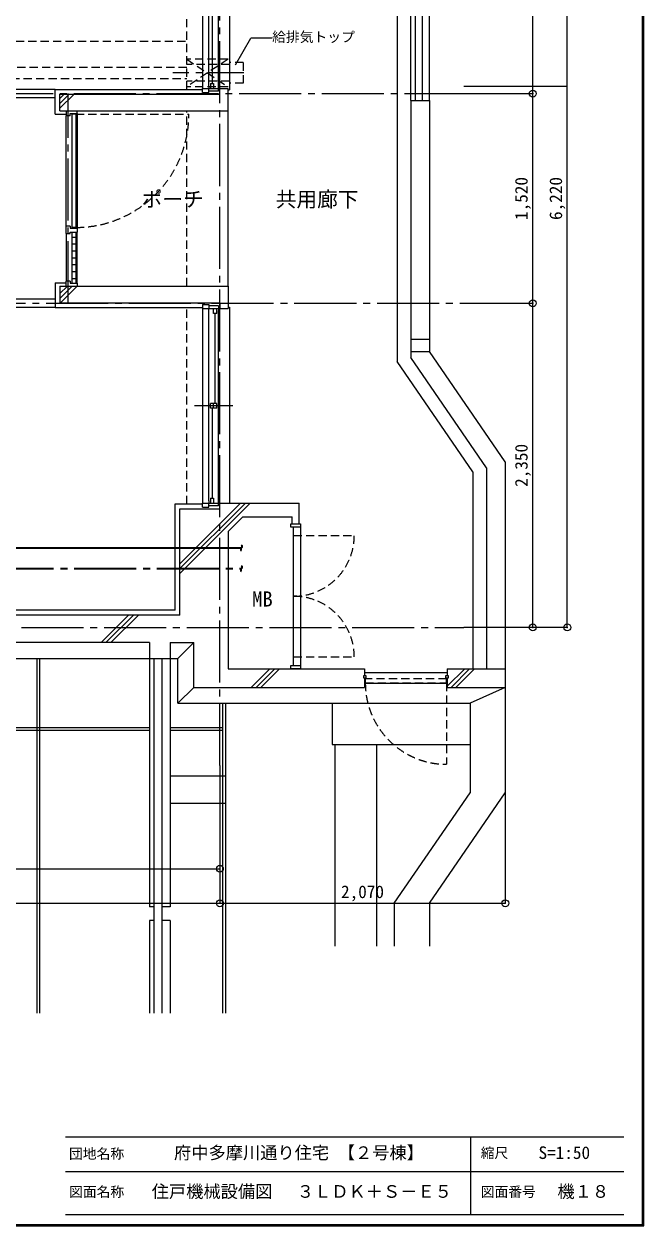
# Model space of a CAD drawing. Units: millimetres at full size, sheet at 1:50. Extents: x -9674 to 9699, y -6794 to 6791.
# Drawn here: x 5202 to 9699, y -6794 to 1920 of the extents above; entities that cross this region are included whole.
import ezdxf
from ezdxf.enums import TextEntityAlignment as Align

# ---------------------------------------------------------------- set-up
doc = ezdxf.new("R2010")
doc.units = ezdxf.units.MM
doc.header["$LTSCALE"] = 50
doc.header["$PDMODE"] = 32
doc.header["$PDSIZE"] = 50
for name, pattern in [('CHAIN1', [8, 5, -1, 1, -1]), ('CHAIN2', [12, 9, -1, 1, -1]), ('DASHED1', [1.8, 1.2, -0.6])]:
    doc.linetypes.add(name, pattern=pattern)
for name, color, linetype, lineweight in [('0-0_図面枠', 7, 'Continuous', 9), ('0-1_タイトル', 7, 'Continuous', 9), ('1-0_芯', 134, 'CHAIN2', 9), ('1-1_躯体', 134, 'Continuous', 9), ('1-2_間仕切', 134, 'Continuous', 9), ('1-3_建具', 134, 'Continuous', 9), ('1-6_ﾊﾞﾙｺﾆｰ・階段', 134, 'Continuous', 9), ('1-7_その他', 134, 'DASHED1', 9), ('1-8_ハッチ', 134, 'Continuous', 9), ('1-B_寸法', 134, 'Continuous', 9), ('1-C_梁', 134, 'DASHED1', 9), ('2-3_建具', 4, 'Continuous', 35), ('2-7_その他', 2, 'Continuous', 25), ('2-9_金物', 1, 'CHAIN2', 35), ('2-C', 2, 'DASHED1', 25)]:
    doc.layers.add(name, color=color, linetype=linetype, lineweight=lineweight)
doc.layers.add('1-A_文字', color=134, linetype='Continuous')
doc.styles.add('ＭＳ ゴシック', font='')
doc.styles.get('ＭＳ ゴシック').set_extended_font_data('MS Gothic')

msp = doc.modelspace()

# ---------------------------------------------------------------- linework, layer by layer
at = {"layer": '0-0_図面枠'}
for p, q in [((9688.35, -6783.35), (9688.35, 6780.85)), ((9690.11, -6785.11), (9690.11, 6782.61)), ((9691.87, -6786.88), (9691.87, 6784.38)), ((9693.64, 6786.14), (9693.64, -6788.64)), ((9695.4, -6790.4), (9695.4, 6787.9)), ((9697.16, -6792.16), (9697.16, 6789.66)), ((-9673.92, -6793.93), (9698.92, -6793.93)), ((-9672.16, -6792.16), (9697.16, -6792.16)), ((-9670.4, -6790.4), (9695.4, -6790.4)), ((9693.64, -6788.64), (-9668.64, -6788.64)), ((-9666.87, -6786.88), (9691.87, -6786.88)), ((-9665.11, -6785.11), (9690.11, -6785.11)), ((-9663.35, -6783.35), (9688.35, -6783.35))]:
    msp.add_line(p, q, dxfattribs=at)
msp.add_lwpolyline([(9698.92, -6793.93), (9698.92, 6791.43), (-9673.92, 6791.43)], dxfattribs=at)
at = {"layer": '0-1_タイトル'}
for p, q in [((5503.35, -6148.35), (7653.35, -6148.35)), ((7653.35, -6148.35), (9553.35, -6148.35)), ((8439.55, -6148.35), (8439.55, -6710.85)), ((5503.35, -6398.35), (9553.35, -6398.35)), ((5503.35, -6710.85), (9553.35, -6710.85))]:
    msp.add_line(p, q, dxfattribs=at)
at = {"layer": '1-0_芯'}
for p, q in [((6622.5, -3454.44), (6622.5, 4765.56)), ((2562.5, 1415.56), (8392.5, 1415.56)), ((5522.5, -104.44), (5522.5, 1415.56)), ((2962.5, -104.44), (8392.5, -104.44)), ((-8617.5, -2454.44), (8392.5, -2454.44))]:
    msp.add_line(p, q, dxfattribs=at)
at = {"layer": '1-1_躯体'}
for p, q in [((5462.5, 1411.56), (6622.5, 1411.56)), ((5462.5, 1291.56), (5462.5, 1411.56)), ((6622.5, 1411.56), (6622.5, 1453.56)), ((6622.5, 1453.56), (6682.5, 1453.56)), ((6682.5, 1291.56), (6682.5, 1453.56)), ((5462.5, 1291.56), (6682.5, 1291.56)), ((5462.5, 19.56), (6682.5, 19.56)), ((5462.5, 19.56), (5462.5, -100.44)), ((6682.5, 19.56), (6682.5, -142.44)), ((5462.5, -100.44), (6622.5, -100.44)), ((7197.5, -1702.44), (7197.5, -1552.44)), ((6332.5, -1594.44), (6622.5, -1594.44)), ((6332.5, -2364.44), (6332.5, -1594.44)), ((6682.5, -1758.5), (6788.57, -1652.44)), ((6788.57, -1652.44), (7147.5, -1652.44)), ((7147.5, -1702.44), (7147.5, -1652.44)), ((7147.5, -1702.44), (7197.5, -1702.44)), ((7147.5, -1702.44), (7197.5, -1702.44)), ((6682.5, -1758.5), (6682.5, -2754.44)), ((6112.5, -2564.44), (4607.5, -2564.44)), ((6262.5, -2564.44), (6262.5, -2679.44)), ((6262.5, -2564.44), (6432.5, -2564.44)), ((6432.5, -2889.44), (6432.5, -2564.44)), ((7197.5, -2754.44), (7147.5, -2754.44)), ((7197.5, -2754.44), (7147.5, -2754.44)), ((8272.5, -2754.44), (8692.5, -2754.44)), ((8272.5, -2754.44), (8272.5, -2801.94)), ((8692.5, -2754.44), (8692.5, -2889.44)), ((7672.5, -2821.94), (7672.5, -2889.44)), ((6432.5, -2889.44), (7672.5, -2889.44))]:
    msp.add_line(p, q, dxfattribs=at)
for points in [[(6622.5, -100.44), (6622.5, -142.44), (6682.5, -142.44)], [(6622.5, -1594.44), (6622.5, -1552.44), (7197.5, -1552.44)], [(6332.5, -2364.44), (4649.5, -2364.44), (4649.5, -2444.44)], [(6112.5, -2564.44), (6112.5, -2679.44), (6262.5, -2679.44)], [(6682.5, -2754.44), (7672.5, -2754.44), (7672.5, -2801.94)], [(8272.5, -2821.94), (8272.5, -2889.44), (8692.5, -2889.44)]]:
    msp.add_lwpolyline(points, dxfattribs=at)
at = {"layer": '1-2_間仕切'}
for p, q in [((5427.5, 1446.56), (3442.5, 1446.56)), ((5427.5, 1385.56), (3442.5, 1385.56)), ((5427.5, -74.44), (3842.5, -74.44)), ((5427.5, -135.44), (3842.5, -135.44))]:
    msp.add_line(p, q, dxfattribs=at)
at = {"layer": '1-3_建具'}
for p, q in [((6495.5, 2863.56), (6495.5, 1453.56)), ((6542.5, 1468.56), (6542.5, 2848.56)), ((6612.5, 1468.56), (6612.5, 2848.56)), ((6692.5, 2873.56), (6692.5, 1443.56)), ((6565.5, 2141.06), (6565.5, 1488.56)), ((6553.5, 1488.56), (6577.5, 1488.56)), ((6553.5, 1488.56), (6553.5, 1453.56)), ((6577.5, 1488.56), (6577.5, 1453.56)), ((6495.5, 1423.56), (6495.5, 1453.56)), ((6495.5, 1453.56), (6542.5, 1453.56)), ((6495.5, 1423.56), (6496.53, 1423.56)), ((6495.5, 1423.56), (6542.5, 1423.56)), ((6542.5, 1468.56), (6542.5, 1453.56)), ((6542.5, 1453.56), (6612.5, 1453.56)), ((6542.5, 1423.56), (6542.5, 1453.56)), ((6612.5, 1433.56), (6542.5, 1433.56)), ((6612.5, 1433.56), (6612.5, 1468.56)), ((6682.5, 1443.56), (6692.5, 1443.56)), ((5507.5, 1291.56), (5507.5, 1255.56)), ((5507.5, 1291.56), (5507.5, 1270.56)), ((5537.5, 1255.56), (5507.5, 1255.56)), ((5507.5, 455.56), (5507.5, 1255.56)), ((5547.5, 1265.56), (5547.5, 445.56)), ((5577.5, 1265.56), (5547.5, 1265.56)), ((5577.5, 1265.56), (5577.5, 445.56)), ((5587.5, 1270.56), (5587.5, 1291.56)), ((5587.5, 1270.56), (5587.5, 440.56)), ((5537.5, 455.56), (5507.5, 455.56)), ((5507.5, 400.56), (5507.5, 455.56)), ((5537.5, 455.56), (5537.5, 440.56)), ((5577.5, 445.56), (5547.5, 445.56)), ((5507.5, 400.56), (5507.5, 55.56)), ((5547.5, 410.56), (5547.5, 40.56)), ((5547.5, 375.56), (5577.5, 375.56)), ((5577.5, 410.56), (5577.5, 40.56)), ((5587.5, 40.56), (5587.5, 410.56)), ((5547.5, 325.56), (5577.5, 325.56)), ((5547.5, 275.56), (5577.5, 275.56)), ((5547.5, 225.56), (5577.5, 225.56)), ((5547.5, 175.56), (5577.5, 175.56)), ((5547.5, 125.56), (5577.5, 125.56)), ((5537.5, 55.56), (5507.5, 55.56)), ((5507.5, 19.56), (5507.5, 55.56)), ((5507.5, 19.56), (5507.5, 40.56)), ((5547.5, 75.56), (5577.5, 75.56)), ((5587.5, 40.56), (5587.5, 19.56)), ((6495.5, -112.44), (6496.53, -112.44)), ((6495.5, -112.44), (6495.5, -142.44)), ((6495.5, -112.44), (6542.5, -112.44)), ((6495.5, -142.44), (6542.5, -142.44)), ((6495.5, -142.44), (6495.5, -1552.44)), ((6542.5, -112.44), (6542.5, -142.44)), ((6612.5, -122.44), (6542.5, -122.44)), ((6542.5, -142.44), (6612.5, -142.44)), ((6542.5, -157.44), (6542.5, -142.44)), ((6542.5, -1537.44), (6542.5, -157.44)), ((6577.5, -177.44), (6577.5, -142.44)), ((6601.5, -177.44), (6601.5, -142.44)), ((6612.5, -122.44), (6612.5, -157.44)), ((6612.5, -1537.44), (6612.5, -157.44)), ((6682.5, -132.44), (6692.5, -132.44)), ((6692.5, -132.44), (6692.5, -1552.44)), ((6601.5, -177.44), (6577.5, -177.44)), ((6589.5, -829.94), (6589.5, -177.44)), ((6715.98, -847.44), (6439.02, -847.44)), ((6553.5, -864.94), (6553.5, -829.94)), ((6601.5, -864.94), (6553.5, -864.94)), ((6565.5, -864.94), (6565.5, -1517.44)), ((6577.5, -864.94), (6577.5, -829.94)), ((6495.5, -1582.44), (6495.5, -1552.44)), ((6495.5, -1552.44), (6542.5, -1552.44)), ((6542.5, -1537.44), (6542.5, -1552.44)), ((6542.5, -1552.44), (6612.5, -1552.44)), ((6542.5, -1582.44), (6542.5, -1552.44)), ((6553.5, -1517.44), (6577.5, -1517.44)), ((6553.5, -1517.44), (6553.5, -1552.44)), ((6577.5, -1517.44), (6577.5, -1552.44)), ((6612.5, -1572.44), (6612.5, -1537.44)), ((6495.5, -1582.44), (6542.5, -1582.44)), ((6612.5, -1572.44), (6542.5, -1572.44)), ((7137.5, -1727.44), (7137.5, -1702.44)), ((7207.5, -1727.44), (7137.5, -1727.44)), ((7157.5, -2729.44), (7157.5, -1727.44)), ((7207.5, -1727.44), (7207.5, -2729.44)), ((7137.5, -2754.44), (7137.5, -2729.44)), ((7137.5, -2729.44), (7207.5, -2729.44)), ((7137.5, -2754.44), (7137.5, -2729.44)), ((7207.5, -2754.44), (7137.5, -2754.44)), ((7207.5, -2729.44), (7207.5, -2754.44)), ((7672.5, -2781.94), (8272.5, -2781.94)), ((7667.5, -2801.94), (7682.5, -2801.94)), ((7667.5, -2821.94), (7667.5, -2801.94)), ((7682.5, -2821.94), (7667.5, -2821.94)), ((8272.5, -2861.94), (7672.5, -2861.94)), ((7682.5, -2801.94), (7682.5, -2821.94))]:
    msp.add_line(p, q, dxfattribs=at)
at = {"layer": '1-3_建具', "linetype": 'DASHED1'}
for p, q in [((5577.5, 1265.56), (6397.5, 1265.56)), ((7157.5, -1788.44), (7597.5, -1788.44)), ((7157.5, -2668.44), (7597.5, -2668.44)), ((8267.5, -2826.94), (7677.5, -2826.94)), ((7677.5, -2826.94), (7677.5, -2856.94)), ((7677.5, -2856.94), (8267.5, -2856.94)), ((8267.5, -2856.94), (8267.5, -2826.94)), ((8267.5, -2856.94), (8267.5, -3446.94))]:
    msp.add_line(p, q, dxfattribs=at)
at = {"layer": '1-3_建具'}
for points in [[(5537.5, 1255.56), (5537.5, 1270.56), (5587.5, 1270.56)], [(5537.5, 440.56), (5587.5, 440.56), (5587.5, 410.56)], [(5507.5, 400.56), (5537.5, 400.56), (5537.5, 410.56), (5587.5, 410.56)], [(5537.5, 55.56), (5537.5, 40.56), (5587.5, 40.56)], [(6601.5, -864.94), (6601.5, -829.94), (6553.5, -829.94)], [(7137.5, -1702.44), (7207.5, -1702.44), (7207.5, -1727.44)]]:
    msp.add_lwpolyline(points, dxfattribs=at)
msp.add_lwpolyline([(8262.5, -2821.94), (8262.5, -2801.94), (8277.5, -2801.94), (8277.5, -2821.94)], close=True, dxfattribs=at)
at = {"layer": '1-3_建具', "linetype": 'DASHED1'}
for centre, radius, start, end in [((5577.5, 1265.56), 820, 270, 0), ((7157.5, -1788.44), 440, 270, 0), ((7157.5, -2668.44), 440, 0, 90), ((8267.5, -2856.94), 590, 180, 270)]:
    msp.add_arc(centre, radius, start, end, dxfattribs=at)
at = {"layer": '1-6_ﾊﾞﾙｺﾆｰ・階段'}
for p, q in [((7907.5, 4665.56), (7907.5, -527.43)), ((8042.5, 1365.56), (8042.5, 3465.56)), ((8092.5, 1365.56), (8092.5, 3465.56)), ((8142.5, 1365.56), (8142.5, 3465.56)), ((8007.5, 1365.56), (8007.5, -496.37)), ((6682.5, 19.56), (6682.5, 1291.56)), ((8007.5, -364.44), (8142.5, -364.44)), ((8007.5, -454.44), (8142.5, -454.44)), ((8557.5, -1296.37), (8007.5, -496.37)), ((8692.5, -1254.44), (8142.5, -454.44)), ((8457.5, -1327.43), (7907.5, -527.43)), ((8557.5, -1296.37), (8557.5, -2754.44)), ((8692.5, -1254.44), (8692.5, -2754.44)), ((8457.5, -1327.43), (8457.5, -2754.44)), ((6432.5, -2564.44), (6317.5, -2679.44)), ((4617.5, -2679.44), (6112.5, -2679.44)), ((5294.5, -2679.44), (5294.5, -5250.06)), ((5314.5, -2679.44), (5314.5, -5250.06)), ((6112.5, -2679.44), (6112.5, -4479.44)), ((6142.5, -2679.44), (6142.5, -5250.06)), ((6202.5, -2679.44), (6202.5, -5250.06)), ((6262.5, -2679.44), (6262.5, -4479.44)), ((6262.5, -2679.44), (6317.5, -2679.44)), ((6317.5, -3004.44), (6317.5, -2679.44)), ((6432.5, -2889.44), (6317.5, -3004.44)), ((8692.5, -2889.44), (8437.5, -3004.44)), ((8692.5, -2889.44), (8692.5, -3654.44)), ((6642.5, -3004.44), (6642.5, -5250.06)), ((6662.5, -3004.44), (6662.5, -5250.06)), ((-6367.5, -3179.44), (6112.5, -3179.44)), ((-6367.5, -3199.44), (6112.5, -3199.44)), ((6262.5, -3179.44), (6642.5, -3179.44)), ((6262.5, -3199.44), (6642.5, -3199.44)), ((7457.5, -3304.44), (7457.5, -4764.29)), ((7757.5, -3304.44), (7757.5, -4764.29)), ((6262.5, -3529.44), (6662.5, -3529.44)), ((7887.5, -4454.44), (8437.5, -3654.44)), ((8142.5, -4454.44), (8692.5, -3654.44)), ((6262.5, -3729.44), (6662.5, -3729.44)), ((6142.5, -4479.44), (6112.5, -4479.44)), ((6262.5, -4479.44), (6202.5, -4479.44)), ((7887.5, -4454.44), (7887.5, -4764.29)), ((7887.5, -4454.44), (8142.5, -4454.44)), ((8142.5, -4454.44), (8142.5, -4764.29)), ((6142.5, -4579.44), (6112.5, -4579.44)), ((6112.5, -4579.44), (6112.5, -5250.06)), ((6262.5, -4579.44), (6202.5, -4579.44)), ((6262.5, -4579.44), (6262.5, -5250.06))]:
    msp.add_line(p, q, dxfattribs=at)
for points in [[(8007.5, 1365.56), (8007.5, 3465.56), (8007.5, 3600.56)], [(8007.5, 1365.56), (8142.5, 1365.56), (8142.5, -454.44)], [(6317.5, -3004.44), (8437.5, -3004.44), (8437.5, -3654.44)], [(7437.5, -3004.44), (7437.5, -3304.44), (8437.5, -3304.44)]]:
    msp.add_lwpolyline(points, dxfattribs=at)
at = {"layer": '1-7_その他'}
for p, q in [((6682.5, 1665.56), (6382.5, 1465.56)), ((6382.5, 1665.56), (6682.5, 1465.56)), ((6682.5, 1665.56), (6382.5, 1665.56)), ((6682.5, 1465.56), (6382.5, 1465.56))]:
    msp.add_line(p, q, dxfattribs=at)
at = {"layer": '1-7_その他', "linetype": 'CHAIN1'}
msp.add_line((6797.5, 1565.56), (6282.5, 1565.56), dxfattribs=at)
at = {"layer": '1-8_ハッチ'}
for p, q in [((5427.5, 1446.56), (6495.5, 1446.56)), ((5427.5, 1266.56), (5427.5, 1446.56)), ((5462.5, 1309.5), (5564.56, 1411.56)), ((5462.5, 1344.86), (5529.2, 1411.56)), ((5462.5, 1380.21), (5493.85, 1411.56)), ((5427.5, 1266.56), (5507.5, 1266.56)), ((5427.5, 44.56), (5507.5, 44.56)), ((5462.5, -69.35), (5551.42, 19.56)), ((5462.5, -34), (5516.06, 19.56)), ((5466.77, -100.44), (5586.77, 19.56)), ((6297.5, -1559.44), (6495.5, -1559.44)), ((6297.5, -2329.44), (6297.5, -1559.44)), ((6332.5, -2063.14), (6843.2, -1552.44)), ((6332.5, -2027.78), (6807.84, -1552.44)), ((6332.5, -1992.43), (6772.49, -1552.44)), ((6297.5, -2329.44), (4637.5, -2329.44)), ((5760.49, -2564.44), (5960.49, -2364.44)), ((5795.84, -2564.44), (5995.84, -2364.44)), ((5831.2, -2564.44), (6031.2, -2364.44)), ((6849.7, -2889.44), (6984.7, -2754.44)), ((6885.06, -2889.44), (7020.06, -2754.44)), ((6920.41, -2889.44), (7055.41, -2754.44)), ((8272.5, -2880.85), (8398.92, -2754.44)), ((8299.27, -2889.44), (8434.27, -2754.44)), ((8334.63, -2889.44), (8469.63, -2754.44))]:
    msp.add_line(p, q, dxfattribs=at)
msp.add_lwpolyline([(5427.5, 44.56), (5427.5, -135.44), (6495.5, -135.44)], dxfattribs=at)
at = {"layer": '1-B_寸法'}
for p, q in [((8892.5, 1415.56), (8892.5, 3765.56)), ((9142.5, -2454.44), (9142.5, 3765.56)), ((8392.5, 1468.56), (9142.5, 1468.56)), ((8392.5, 1415.56), (8892.5, 1415.56)), ((8892.5, -104.44), (8892.5, 1415.56)), ((8392.5, -104.44), (8892.5, -104.44)), ((8892.5, -2454.44), (8892.5, -104.44)), ((9142.5, -2454.44), (8392.5, -2454.44)), ((6622.5, -3454.44), (6622.5, -4454.44)), ((8692.5, -3454.44), (8692.5, -4454.44)), ((2962.5, -4204.44), (6622.5, -4204.44)), ((1792.5, -4454.44), (6622.5, -4454.44)), ((6622.5, -4454.44), (8692.5, -4454.44))]:
    msp.add_line(p, q, dxfattribs=at)
for p in [(8892.5, 1415.56), (8892.5, -104.44), (8892.5, -2454.44), (9142.5, -2454.44), (6622.5, -4204.44), (6622.5, -4454.44), (8692.5, -4454.44)]:
    msp.add_point(p, dxfattribs=at)
at = {"layer": '1-C_梁'}
for p, q in [((6382.5, 1446.56), (6382.5, 2870.56)), ((2622.5, 1795.56), (6382.5, 1795.56)), ((6382.5, 19.56), (6382.5, 1291.56)), ((6382.5, -1559.44), (6382.5, -135.44))]:
    msp.add_line(p, q, dxfattribs=at)
at = {"layer": '2-3_建具'}
msp.add_line((4377.55, -1877.56), (6779.78, -1877.56), dxfattribs=at)
for centre, start, end in [((6785.84, -1887.56), 121.23674, 238.76326), ((6773.71, -1867.56), 301.23674, 58.76326)]:
    msp.add_arc(centre, 11.7, start, end, dxfattribs=at)
at = {"layer": '2-7_その他', "color": 7, "lineweight": 9}
for p in [(6735.68, 1625.08), (7001, 1816.86)]:
    msp.add_line(p, (6846.4, 1816.86), dxfattribs=at)
at = {"layer": '2-9_金物'}
msp.add_line((2566.08, -2027.56), (6779.78, -2027.56), dxfattribs=at)
at = {"layer": '2-9_金物', "linetype": 'Continuous'}
for centre, start, end in [((6785.84, -2037.56), 121.23674, 238.76326), ((6773.71, -2017.56), 301.23674, 58.76326)]:
    msp.add_arc(centre, 11.7, start, end, dxfattribs=at)
at = {"layer": '2-C'}
for p, q in [((6382.5, 1605.56), (2408.82, 1605.56)), ((6692.5, 1625.56), (6382.5, 1625.56)), ((6692.5, 1640.56), (6692.5, 1490.56)), ((6792.5, 1640.56), (6692.5, 1640.56)), ((6792.5, 1640.56), (6792.5, 1490.56)), ((2408.82, 1525.56), (6382.5, 1525.56)), ((6692.5, 1505.56), (6382.5, 1505.56)), ((6792.5, 1490.56), (6692.5, 1490.56))]:
    msp.add_line(p, q, dxfattribs=at)

# ---------------------------------------------------------------- texts
at = {"layer": '0-1_タイトル', "style": 'ＭＳ ゴシック'}
for s, height, p in [('団地名称', 73.31, (5528.35, -6328.57)), ('府中多摩川通り住宅 【２号棟】', 91.64, (6290.2, -6335.85)), ('縮尺', 73.31, (8514.55, -6323.35)), ('S=1:50', 91.64, (8933.95, -6335.85)), ('図面名称', 73.31, (5528.35, -6604.6)), ('住戸機械設備図', 91.64, (6128.35, -6617.1)), ('３ＬＤＫ＋Ｓ－Ｅ５', 91.64, (7180.86, -6617.1)), ('図面番号', 73.31, (8514.55, -6604.6)), ('機１８', 91.64, (9071.45, -6617.1))]:
    msp.add_text(s, height=height, dxfattribs=at).set_placement(p, align=Align.BOTTOM_LEFT)
at = {"layer": '1-A_文字', "style": 'ＭＳ ゴシック'}
for s, p in [('ポーチ', (6055.08, 561.86)), ('共用廊下', (7028.03, 561.47)), ('MB', (6856.33, -2336.12))]:
    msp.add_text(s, height=110, dxfattribs=at).set_placement(p, align=Align.BOTTOM_LEFT)
at = {"layer": '1-B_寸法', "style": 'ＭＳ ゴシック'}
for s, p in [('1,520', (8882.5, 499.31)), ('6,220', (9132.5, 499.31)), ('2,350', (8882.5, -1435.69))]:
    msp.add_text(s, height=91.64, rotation=90, dxfattribs=at).set_placement(p, align=Align.BOTTOM_LEFT)
msp.add_text('2,070', height=91.64, dxfattribs=at).set_placement((7501.25, -4444.44), align=Align.BOTTOM_LEFT)
at = {"layer": '2-7_その他', "color": 7, "style": 'ＭＳ ゴシック'}
msp.add_text('給排気トップ', height=73.31, dxfattribs=at).set_placement((7001.62, 1767.92), align=Align.BOTTOM_LEFT)

doc.saveas('drawing.dxf')
